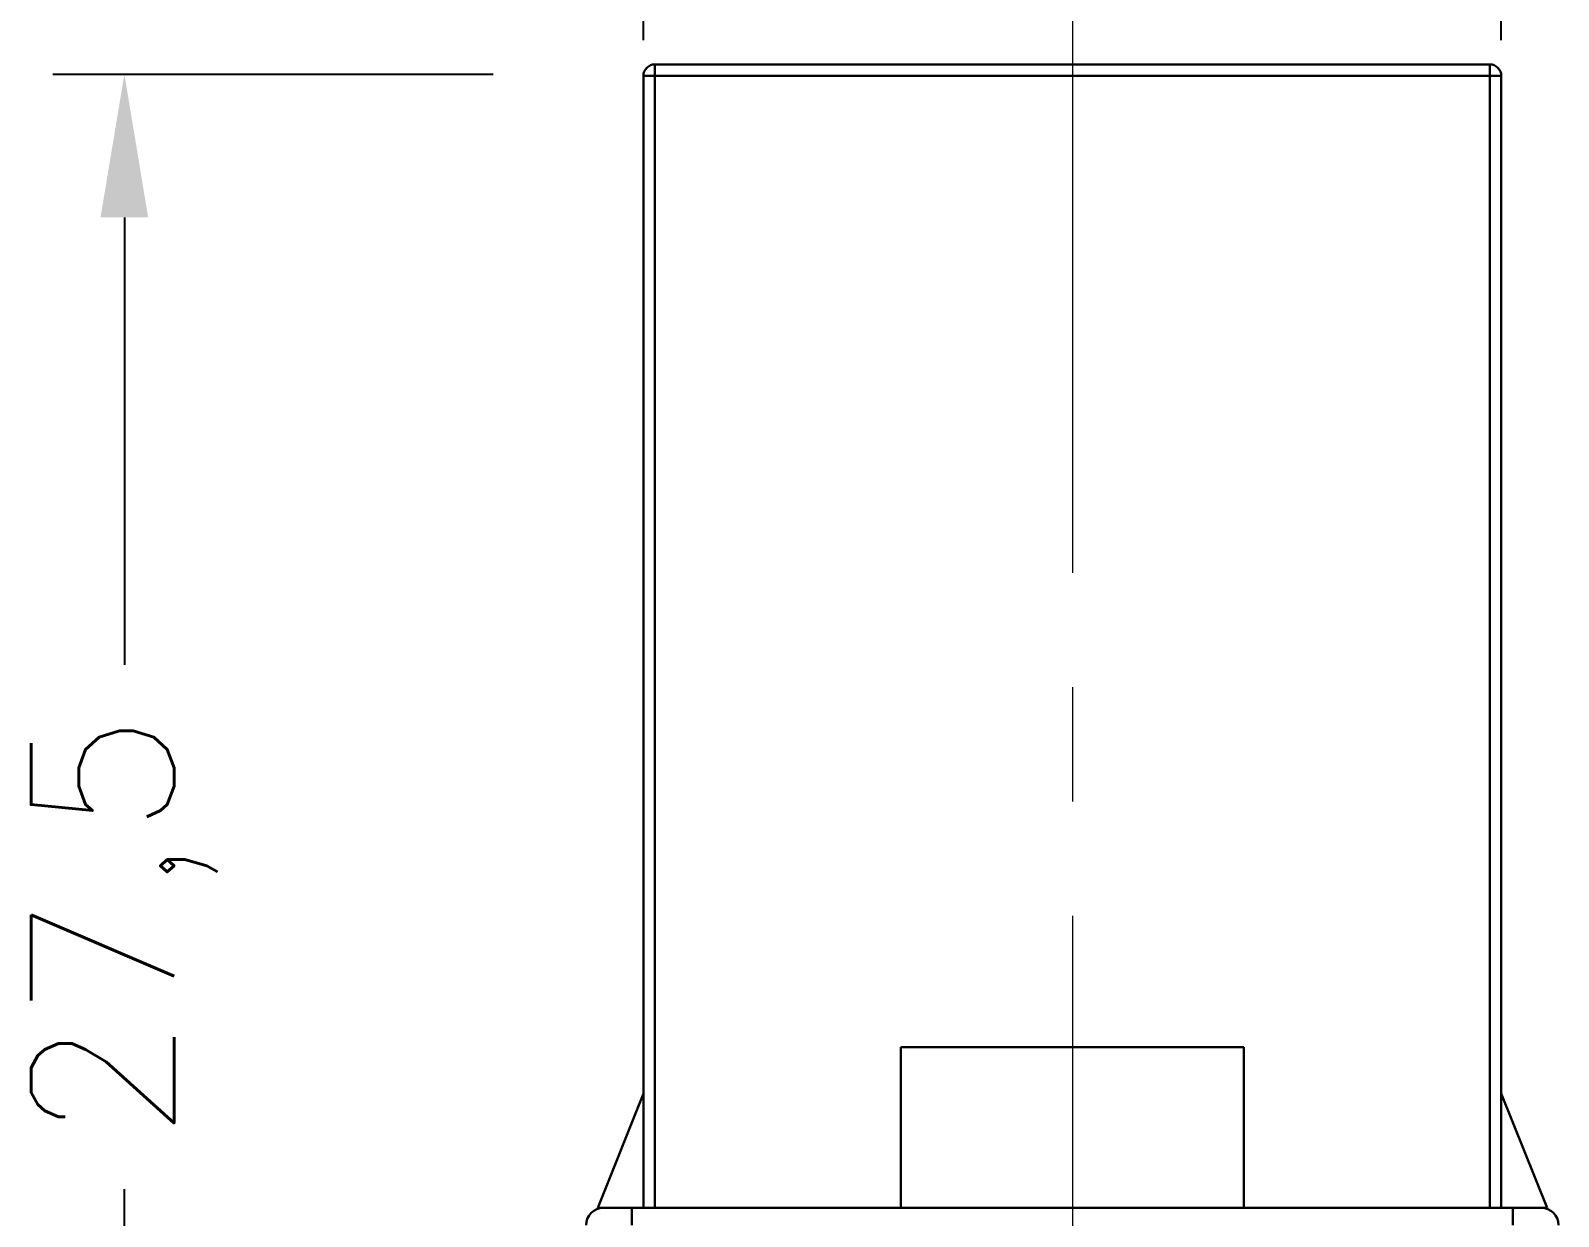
# Model space of a CAD drawing. Header units: millimetres. Extents: x -105 to 105, y -148 to 148.
# Drawn here: x 5.18 to 31.9, y 107.02 to 127.76 of the extents above; entities that cross this region are included whole.
import ezdxf

# ---------------------------------------------------------------- set-up
doc = ezdxf.new("R2010")
doc.units = ezdxf.units.MM
doc.header["$PDSIZE"] = -5
doc.linetypes.add('点画线', pattern=[18, 12, -2, 2, -2])
doc.layers.get('0').update_dxf_attribs({"lineweight": 18})
doc.styles.get("Standard").update_dxf_attribs({"font": 'txt.shx'})
doc.dimstyles.get("Standard").update_dxf_attribs({"dimtxt": 0.18, "dimasz": 0.18, "dimexe": 0.18, "dimexo": 0.0625, "dimgap": 0.09, "dimtad": 0, "dimtih": 1, "dimtoh": 1, "dimdec": 4, "dimzin": 0, "dimdsep": 46, "dimtxsty": 'Standard', "dimcen": 0.09, "dimdle": 0.36, "dimadec": 0, "dimazin": 0, "dimtfac": 1, "dimtdec": 4, "dimtofl": 0, "dimtmove": 0, "dimatfit": 3, "dimfxl": 1, "dimtolj": 1, "dimarcsym": 0})

# ---------------------------------------------------------------- blocks, each defined once
blk = doc.blocks.new('*D11')
at = {"color": 0, "lineweight": -2, "transparency": 16777216}
for p, q in [((13.275, 126.993), (5.574, 126.993)), ((6.824, 124.493), (6.824, 116.664)), ((6.824, 99.668), (6.824, 107.497)), ((13.275, 97.168), (5.574, 97.168))]:
    blk.add_line(p, q, dxfattribs=at)
at = {"color": 0, "linetype": '点画线', "transparency": 16777216}
for points in [[(6.407, 124.493), (7.24, 124.493), (6.824, 126.993)], [(6.407, 99.668), (7.24, 99.668), (6.824, 97.168)]]:
    blk.add_solid(points, dxfattribs=at)
at = {"layer": 'Defpoints', "color": 0, "linetype": '点画线', "transparency": 16777216}
for p in [(6.824, 126.993), (13.9, 126.993), (13.9, 97.168)]:
    blk.add_point(p, dxfattribs=at)
at = {"color": 0, "linetype": '点画线', "transparency": 16777216, "insert": (6.824, 112.08), "char_height": 2.5, "attachment_point": 5, "rotation": 90}
blk.add_mtext('\\A1;27,5', dxfattribs=at)
blk = doc.blocks.new('*D17')
at = {"color": 0, "lineweight": -2, "transparency": 16777216}
for p, q in [((15.9, 127.593), (15.9, 133.208)), ((30.9, 127.593), (30.9, 133.208)), ((18.4, 131.958), (28.4, 131.958))]:
    blk.add_line(p, q, dxfattribs=at)
at = {"color": 0, "linetype": '点画线', "transparency": 16777216}
for points in [[(18.4, 132.375), (18.4, 131.541), (15.9, 131.958)], [(28.4, 132.375), (28.4, 131.541), (30.9, 131.958)]]:
    blk.add_solid(points, dxfattribs=at)
at = {"layer": 'Defpoints', "color": 0, "linetype": '点画线', "transparency": 16777216}
for p in [(30.9, 131.958), (15.9, 126.968), (30.9, 126.968)]:
    blk.add_point(p, dxfattribs=at)
at = {"color": 0, "linetype": '点画线', "transparency": 16777216, "insert": (23.4, 133.833), "char_height": 2.5, "attachment_point": 5}
blk.add_mtext('\\A1;14.6', dxfattribs=at)

msp = doc.modelspace()

# ---------------------------------------------------------------- linework, layer by layer
at = {"linetype": '点画线'}
msp.add_line((23.4, 130.274), (23.4, 94.386), dxfattribs=at)
at = {"color": 7, "lineweight": 30, "ltscale": 0.005}
for p, q in [((16.1, 126.968), (15.9, 126.968)), ((16.1, 126.968), (16.1, 127.168)), ((30.7, 126.968), (30.7, 127.168)), ((30.9, 126.968), (30.7, 126.968))]:
    msp.add_line(p, q, dxfattribs=at)
at = {"color": 7, "lineweight": 30, "ltscale": 0.495}
for p, q in [((15.9, 107.168), (15.9, 126.968)), ((16.1, 107.168), (16.1, 126.968)), ((30.7, 107.168), (30.7, 126.968)), ((30.9, 107.168), (30.9, 126.968))]:
    msp.add_line(p, q, dxfattribs=at)
at = {"color": 7, "lineweight": 30, "ltscale": 0.365}
for p, q in [((30.7, 127.168), (16.1, 127.168)), ((30.7, 126.968), (16.1, 126.968))]:
    msp.add_line(p, q, dxfattribs=at)
at = {"color": 7, "lineweight": 30, "ltscale": 2.53677e-05}
msp.add_line((21.902, 127.168), (21.903, 127.168), dxfattribs=at)
at = {"color": 7, "lineweight": 30, "ltscale": 4.17709e-05}
msp.add_line((21.903, 127.168), (21.904, 127.168), dxfattribs=at)
at = {"color": 7, "lineweight": 30, "ltscale": 5.87463e-05}
msp.add_line((21.904, 127.168), (21.907, 127.168), dxfattribs=at)
at = {"color": 7, "lineweight": 30, "ltscale": 7.53403e-05}
for p, q in [((21.907, 127.168), (21.91, 127.168)), ((22.289, 127.168), (22.292, 127.168))]:
    msp.add_line(p, q, dxfattribs=at)
at = {"color": 7, "lineweight": 30, "ltscale": 9.23157e-05}
msp.add_line((21.91, 127.168), (21.913, 127.168), dxfattribs=at)
at = {"color": 7, "lineweight": 30, "ltscale": 0.00010891}
msp.add_line((21.913, 127.168), (21.918, 127.168), dxfattribs=at)
at = {"color": 7, "lineweight": 30, "ltscale": 0.000125694}
msp.add_line((21.918, 127.168), (21.923, 127.168), dxfattribs=at)
at = {"color": 7, "lineweight": 30, "ltscale": 0.000142479}
msp.add_line((21.923, 127.168), (21.928, 127.168), dxfattribs=at)
at = {"color": 7, "lineweight": 30, "ltscale": 0.000159073}
msp.add_line((21.928, 127.168), (21.935, 127.168), dxfattribs=at)
at = {"color": 7, "lineweight": 30, "ltscale": 0.000172043}
msp.add_line((21.935, 127.168), (21.942, 127.168), dxfattribs=at)
at = {"color": 7, "lineweight": 30, "ltscale": 0.000180626}
msp.add_line((21.942, 127.168), (21.949, 127.168), dxfattribs=at)
at = {"color": 7, "lineweight": 30, "ltscale": 0.00018959}
msp.add_line((21.949, 127.168), (21.957, 127.168), dxfattribs=at)
at = {"color": 7, "lineweight": 30, "ltscale": 0.000197983}
msp.add_line((21.957, 127.168), (21.964, 127.168), dxfattribs=at)
at = {"color": 7, "lineweight": 30, "ltscale": 0.000206757}
msp.add_line((21.964, 127.168), (21.973, 127.168), dxfattribs=at)
at = {"color": 7, "lineweight": 30, "ltscale": 0.000215721}
msp.add_line((21.973, 127.168), (21.981, 127.168), dxfattribs=at)
at = {"color": 7, "lineweight": 30, "ltscale": 0.000224113}
msp.add_line((21.981, 127.168), (21.99, 127.168), dxfattribs=at)
at = {"color": 7, "lineweight": 30, "ltscale": 0.000233078}
msp.add_line((21.99, 127.168), (22, 127.168), dxfattribs=at)
at = {"color": 7, "lineweight": 30, "ltscale": 0.000241661}
msp.add_line((22, 127.168), (22.009, 127.168), dxfattribs=at)
at = {"color": 7, "lineweight": 30, "ltscale": 0.000250244}
msp.add_line((22.009, 127.168), (22.019, 127.168), dxfattribs=at)
at = {"color": 7, "lineweight": 30, "ltscale": 0.000369263}
msp.add_line((22.019, 127.168), (22.034, 127.168), dxfattribs=at)
at = {"color": 7, "lineweight": 30, "ltscale": 0.000382996}
msp.add_line((22.034, 127.168), (22.049, 127.168), dxfattribs=at)
at = {"color": 7, "lineweight": 30, "ltscale": 0.000397301}
msp.add_line((22.049, 127.168), (22.065, 127.168), dxfattribs=at)
at = {"color": 7, "lineweight": 30, "ltscale": 0.000411415}
msp.add_line((22.065, 127.168), (22.082, 127.168), dxfattribs=at)
at = {"color": 7, "lineweight": 30, "ltscale": 0.000425339}
msp.add_line((22.082, 127.168), (22.099, 127.168), dxfattribs=at)
at = {"color": 7, "lineweight": 30, "ltscale": 0.000439453}
msp.add_line((22.099, 127.168), (22.116, 127.168), dxfattribs=at)
at = {"color": 7, "lineweight": 30, "ltscale": 0.000453568}
msp.add_line((22.116, 127.168), (22.134, 127.168), dxfattribs=at)
at = {"color": 7, "lineweight": 30, "ltscale": 0.000467682}
msp.add_line((22.134, 127.168), (22.153, 127.168), dxfattribs=at)
at = {"color": 7, "lineweight": 30, "ltscale": 0.000481606}
msp.add_line((22.153, 127.168), (22.172, 127.168), dxfattribs=at)
at = {"color": 7, "lineweight": 30, "ltscale": 0.00049572}
msp.add_line((22.172, 127.168), (22.192, 127.168), dxfattribs=at)
at = {"color": 7, "lineweight": 30, "ltscale": 0.000477791}
msp.add_line((22.192, 127.168), (22.211, 127.168), dxfattribs=at)
at = {"color": 7, "lineweight": 30, "ltscale": 0.000427437}
msp.add_line((22.211, 127.168), (22.228, 127.168), dxfattribs=at)
at = {"color": 7, "lineweight": 30, "ltscale": 0.000377083}
msp.add_line((22.228, 127.168), (22.244, 127.168), dxfattribs=at)
at = {"color": 7, "lineweight": 30, "ltscale": 0.00032692}
msp.add_line((22.244, 127.168), (22.257, 127.168), dxfattribs=at)
at = {"color": 7, "lineweight": 30, "ltscale": 0.000276566}
msp.add_line((22.257, 127.168), (22.268, 127.168), dxfattribs=at)
at = {"color": 7, "lineweight": 30, "ltscale": 0.000226212}
msp.add_line((22.268, 127.168), (22.277, 127.168), dxfattribs=at)
at = {"color": 7, "lineweight": 30, "ltscale": 0.000175858}
msp.add_line((22.277, 127.168), (22.284, 127.168), dxfattribs=at)
at = {"color": 7, "lineweight": 30, "ltscale": 0.000125885}
msp.add_line((22.284, 127.168), (22.289, 127.168), dxfattribs=at)
at = {"color": 7, "lineweight": 30, "ltscale": 2.5177e-05}
msp.add_line((22.292, 127.168), (22.293, 127.168), dxfattribs=at)
at = {"color": 7, "lineweight": 30, "ltscale": 0.012202}
msp.add_line((26.348, 127.168), (26.836, 127.168), dxfattribs=at)
at = {"color": 7, "lineweight": 30, "ltscale": 0.000343895}
msp.add_line((26.836, 127.168), (26.849, 127.168), dxfattribs=at)
at = {"color": 7, "lineweight": 30, "ltscale": 0.000307846}
msp.add_line((26.849, 127.168), (26.862, 127.168), dxfattribs=at)
at = {"color": 7, "lineweight": 30, "ltscale": 0.000271416}
msp.add_line((26.862, 127.168), (26.873, 127.168), dxfattribs=at)
at = {"color": 7, "lineweight": 30, "ltscale": 0.000235367}
msp.add_line((26.873, 127.168), (26.882, 127.168), dxfattribs=at)
at = {"color": 7, "lineweight": 30, "ltscale": 0.000199127}
msp.add_line((26.882, 127.168), (26.89, 127.168), dxfattribs=at)
at = {"color": 7, "lineweight": 30, "ltscale": 0.000162888}
msp.add_line((26.89, 127.168), (26.897, 127.168), dxfattribs=at)
at = {"color": 7, "lineweight": 30, "ltscale": 0.000126648}
msp.add_line((26.897, 127.168), (26.902, 127.168), dxfattribs=at)
at = {"color": 7, "lineweight": 30, "ltscale": 9.04083e-05}
msp.add_line((26.902, 127.168), (26.905, 127.168), dxfattribs=at)
at = {"color": 7, "lineweight": 30, "ltscale": 5.45502e-05}
msp.add_line((26.905, 127.168), (26.907, 127.168), dxfattribs=at)
at = {"color": 7, "lineweight": 30, "ltscale": 0.15}
msp.add_line((20.4, 109.978), (26.4, 109.978), dxfattribs=at)
at = {"color": 7, "lineweight": 30, "ltscale": 0.070269}
for p, q in [((20.4, 109.978), (20.4, 107.168)), ((26.4, 109.978), (26.4, 107.168))]:
    msp.add_line(p, q, dxfattribs=at)
at = {"color": 7, "lineweight": 30, "ltscale": 0.053852}
for p, q in [((15.9, 109.168), (15.1, 107.168)), ((30.9, 109.168), (31.7, 107.168))]:
    msp.add_line(p, q, dxfattribs=at)
at = {"color": 7, "lineweight": 30, "ltscale": 0.02}
for p, q in [((15.1, 107.168), (15.9, 107.168)), ((31.7, 107.168), (30.9, 107.168))]:
    msp.add_line(p, q, dxfattribs=at)
at = {"color": 7, "lineweight": 30, "ltscale": 0.0125}
for p, q in [((15.7, 107.168), (15.2, 107.168)), ((31.6, 107.168), (31.1, 107.168))]:
    msp.add_line(p, q, dxfattribs=at)
at = {"color": 7, "lineweight": 30, "ltscale": 0.0075}
for p, q in [((15.7, 106.868), (15.7, 107.168)), ((31.1, 106.868), (31.1, 107.168))]:
    msp.add_line(p, q, dxfattribs=at)
at = {"color": 7, "lineweight": 30, "ltscale": 0.385}
msp.add_line((31.1, 107.168), (15.7, 107.168), dxfattribs=at)
at = {"color": 7, "lineweight": 30}
for centre, radius, start, end in [((16.1, 126.968), 0.2, 90, 180), ((30.7, 126.968), 0.2, 360, 90), ((15.2, 106.868), 0.3, 90, 180), ((31.6, 106.868), 0.3, 360, 90)]:
    msp.add_arc(centre, radius, start, end, dxfattribs=at)

# ---------------------------------------------------------------- dimensions: what is measured, and where the dimension line sits
at = {"linetype": '点画线'}
dim = msp.add_aligned_dim(p1=(15.9, 126.968), p2=(30.9, 126.968), distance=4.99, text='14.6', dimstyle='Standard', override={"dimtxt": 2.5, "dimasz": 2.5, "dimexe": 1.25, "dimexo": 0.625, "dimgap": 0.625, "dimtad": 1, "dimtih": 0, "dimtoh": 0, "dimdec": 2, "dimzin": 8, "dimdsep": 44, "dimdle": 5, "dimtdec": 2, "dimtofl": 1, "dimatfit": 0, "dimarcsym": 1}, dxfattribs=at)
dim.commit()
dim.dimension.update_dxf_attribs({"geometry": '*D17', "text_midpoint": (23.4, 133.833)})
dim = msp.add_linear_dim(base=(6.824, 126.993), p1=(13.9, 97.168), p2=(13.9, 126.993), angle=90, text='27,5', dimstyle='Standard', override={"dimtxt": 2.5, "dimasz": 2.5, "dimexe": 1.25, "dimexo": 0.625, "dimgap": 0.625, "dimtih": 0, "dimtoh": 0, "dimdec": 2, "dimzin": 8, "dimdsep": 44, "dimdle": 5, "dimtdec": 2, "dimtofl": 1, "dimatfit": 0, "dimarcsym": 1}, dxfattribs=at)
dim.commit()
dim.dimension.update_dxf_attribs({"geometry": '*D11', "text_midpoint": (6.824, 112.08)})

doc.saveas('drawing.dxf')
